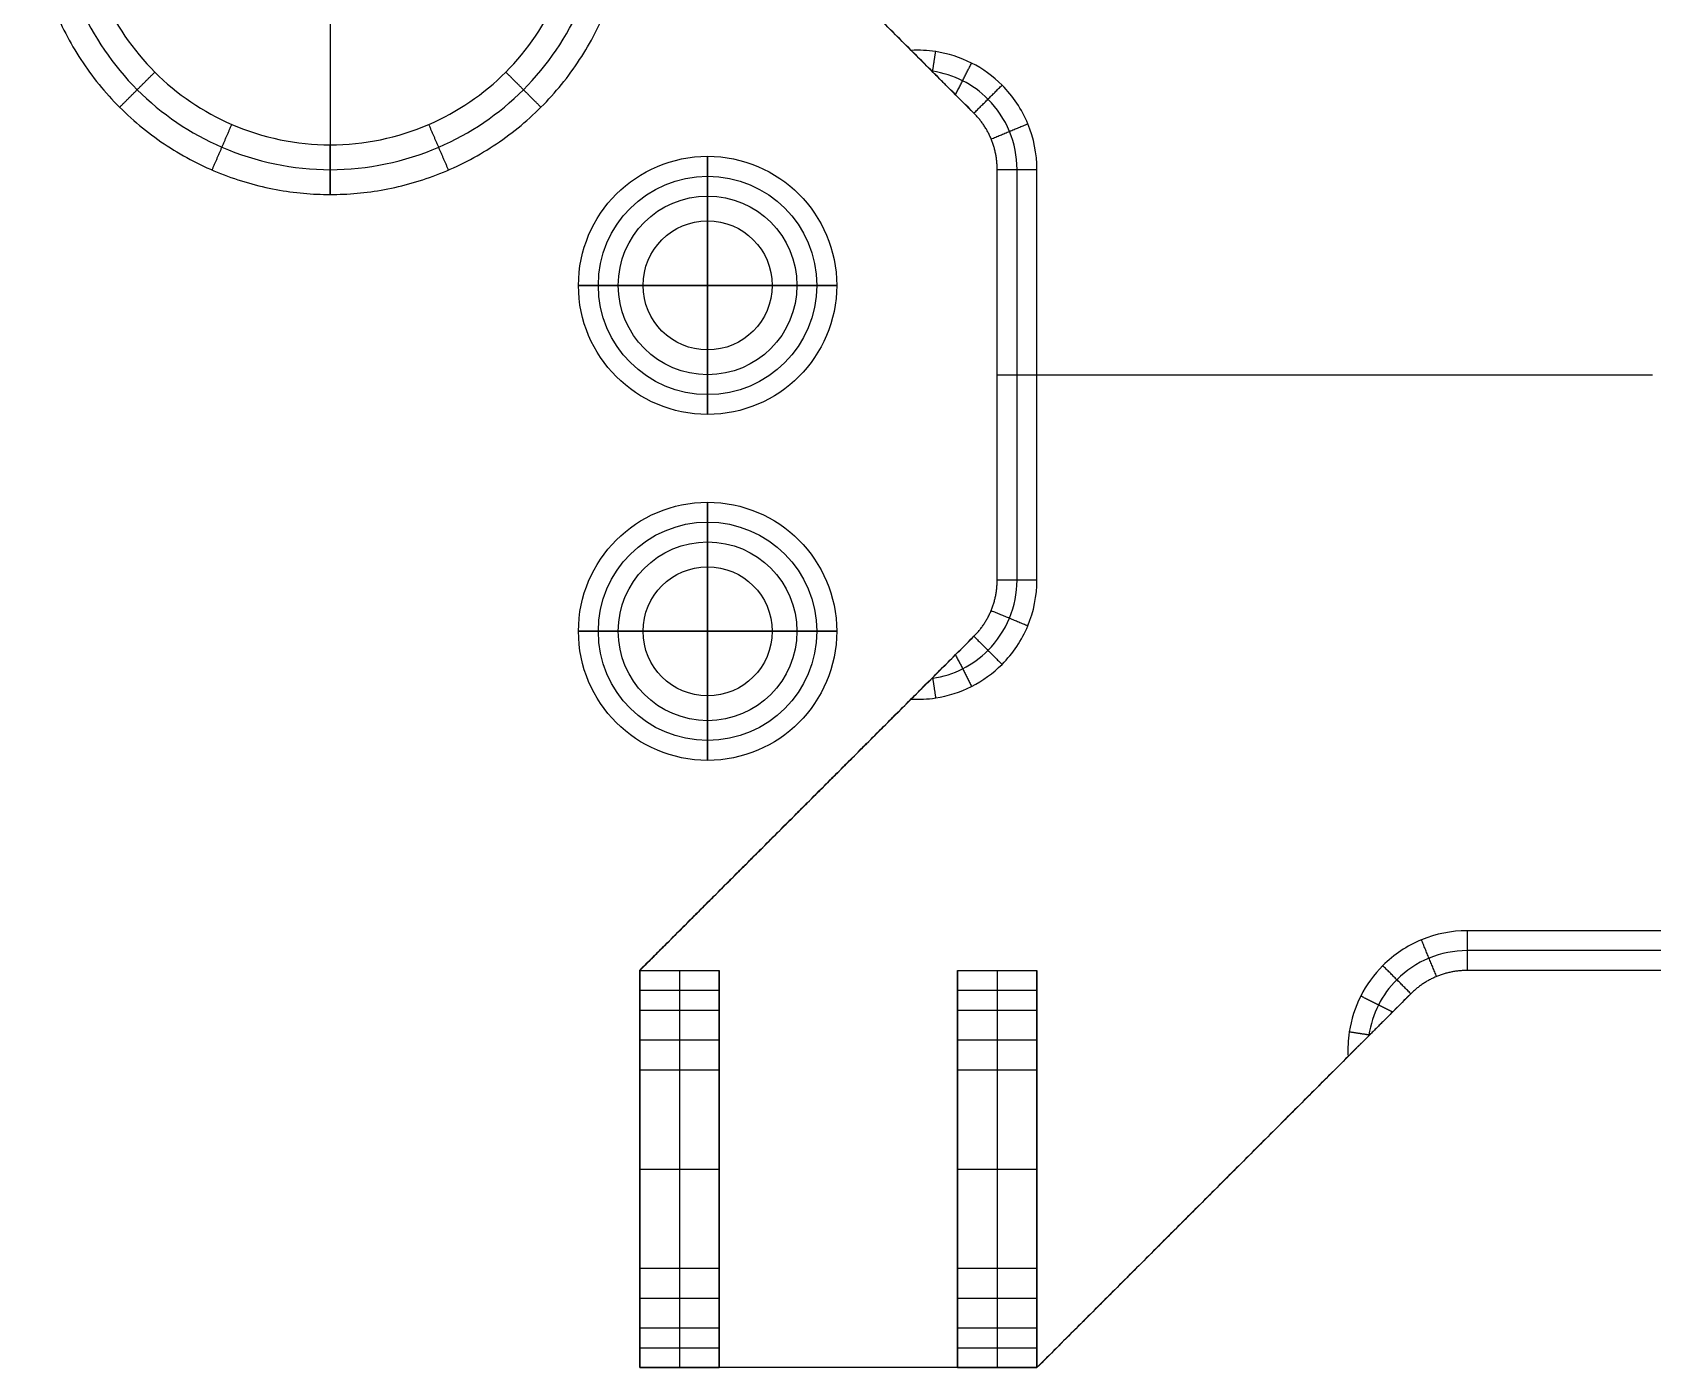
# Model space of a CAD drawing. Header units: millimetres. Extents: x -961 to -824, y -490 to -345.
# Drawn here: x -961.2 to -879.6, y -490 to -422.8 of the extents above; entities that cross this region are included whole.
import ezdxf

# ---------------------------------------------------------------- set-up
doc = ezdxf.new("R2010")
doc.units = ezdxf.units.MM
doc.header["$MEASUREMENT"] = 0
doc.layers.add('Corners UP', color=18, linetype='Continuous', true_color=0x000000)

msp = doc.modelspace()

# ---------------------------------------------------------------- linework, layer by layer
at = {"layer": 'Corners UP'}
for p, q in [((-946.205, -420.422, 3), (-946.205, -430.922, 3)), ((-946.205, -421.422), (-946.205, -428.422)), ((-910.626, -450.344, 3), (-910.626, -429.658, 3)), ((-912.626, -440.001), (-879.626, -440.001)), ((-910.626, -440.001, 3), (-879.626, -440.001, 3)), ((-867.282, -468.001, 3), (-888.969, -468.001, 3)), ((-930.626, -476.207, 15.743), (-930.626, -470.001, 15.743)), ((-926.626, -476.207, 15.743), (-926.626, -470.001, 15.743)), ((-914.626, -476.207, 15.743), (-914.626, -470.001, 15.743)), ((-910.626, -476.207, 15.743), (-910.626, -470.001, 15.743)), ((-930.626, -480.001, 3), (-930.626, -480.001, 14)), ((-926.626, -480.001, 3), (-926.626, -480.001, 14)), ((-914.626, -480.001, 3), (-914.626, -480.001, 14)), ((-910.626, -480.001, 3), (-910.626, -480.001, 14)), ((-930.626, -490.001, 15.743), (-930.626, -483.795, 15.743)), ((-926.626, -490.001, 15.743), (-926.626, -483.795, 15.743)), ((-914.626, -490.001, 15.743), (-914.626, -483.795, 15.743)), ((-910.626, -490.001, 15.743), (-910.626, -483.795, 15.743))]:
    msp.add_line(p, q, dxfattribs=at)
for centre, radius in [((-927.208, -435.5), 6.5), ((-927.208, -435.5, 1), 6.5), ((-927.208, -435.5, 9), 6.5), ((-927.208, -435.5, 17), 6.5), ((-927.208, -435.5, 25), 6.5), ((-927.208, -435.5, 26), 6.5), ((-927.208, -435.5, 0.5), 6.5), ((-927.208, -435.5, 13), 6.5), ((-927.208, -435.5, 25.5), 6.5), ((-927.208, -435.5, 2), 5.5), ((-927.208, -435.5, 8), 5.5), ((-927.208, -435.5, 18), 5.5), ((-927.208, -435.5, 24), 5.5), ((-927.208, -435.5, 3), 4.5), ((-927.208, -435.5, 7), 4.5), ((-927.208, -435.5, 19), 4.5), ((-927.208, -435.5, 23), 4.5), ((-927.208, -435.5, 5), 4.5), ((-927.208, -435.5, 21), 4.5), ((-927.208, -435.5, 26), 3.25), ((-927.208, -435.5), 3.25), ((-927.208, -452.921), 6.5), ((-927.208, -452.921, 1), 6.5), ((-927.208, -452.921, 9), 6.5), ((-927.208, -452.921, 17), 6.5), ((-927.208, -452.921, 25), 6.5), ((-927.208, -452.921, 26), 6.5), ((-927.208, -452.921, 0.5), 6.5), ((-927.208, -452.921, 13), 6.5), ((-927.208, -452.921, 25.5), 6.5), ((-927.208, -452.921, 2), 5.5), ((-927.208, -452.921, 8), 5.5), ((-927.208, -452.921, 18), 5.5), ((-927.208, -452.921, 24), 5.5), ((-927.208, -452.921, 3), 4.5), ((-927.208, -452.921, 7), 4.5), ((-927.208, -452.921, 19), 4.5), ((-927.208, -452.921, 23), 4.5), ((-927.208, -452.921, 5), 4.5), ((-927.208, -452.921, 21), 4.5), ((-927.208, -452.921, 26), 3.25), ((-927.208, -452.921), 3.25)]:
    msp.add_circle(centre, radius, dxfattribs=at)
for points, knots in [([(-931.205, -415.922, 3), (-931.205, -430.922, 3), (-946.205, -430.922, 3), (-961.205, -430.922, 3), (-961.205, -415.922, 3), (-961.205, -400.922, 3), (-946.205, -400.922, 3), (-931.205, -400.922, 3), (-931.205, -415.922, 3)], [0, 0, 0, 23.561945, 23.561945, 47.12389, 47.12389, 70.685835, 70.685835, 94.24778, 94.24778, 94.24778]), ([(-931.205, -415.922, 2.5), (-931.205, -430.922, 2.5), (-946.205, -430.922, 2.5), (-961.205, -430.922, 2.5), (-961.205, -415.922, 2.5), (-961.205, -400.922, 2.5), (-946.205, -400.922, 2.5), (-931.205, -400.922, 2.5), (-931.205, -415.922, 2.5)], [0, 0, 0, 19.634785, 19.634785, 39.26957, 39.26957, 58.904355, 58.904355, 78.53914, 78.53914, 78.53914])]:
    msp.add_rational_spline(points, [1, 0.707106781187, 1, 0.707106781187, 1, 0.707106781187, 1, 0.707106781187, 1], degree=2, knots=knots, dxfattribs=at)
for points, degree, knots in [([(-932.455, -415.922, 1.25), (-932.454, -417.792, 1.25), (-933.2, -421.391, 1.25), (-936.249, -425.878, 1.25), (-940.736, -428.927, 1.25), (-946.205, -430.06, 1.25), (-951.675, -428.927, 1.25), (-956.161, -425.878, 1.25), (-959.211, -421.391, 1.25), (-960.343, -415.922, 1.25), (-959.21, -410.452, 1.25), (-956.161, -405.965, 1.25), (-951.675, -402.917, 1.25), (-946.205, -401.784, 1.25), (-940.736, -402.917, 1.25), (-936.249, -405.965, 1.25), (-933.2, -410.453, 1.25), (-932.454, -414.051, 1.25), (-932.455, -415.922, 1.25)], 3, [0, 0, 0, 0, 5.101069, 9.817393, 14.533716, 19.634785, 24.735854, 29.452178, 34.168501, 39.26957, 44.370639, 49.086963, 53.803286, 58.904355, 64.005424, 68.721748, 73.438071, 78.53914, 78.53914, 78.53914, 78.53914]), ([(-933.705, -415.922), (-933.704, -417.622), (-934.383, -420.894), (-937.154, -424.973), (-941.233, -427.745), (-946.205, -428.775), (-951.177, -427.745), (-955.256, -424.973), (-958.028, -420.894), (-959.058, -415.922), (-958.028, -410.95), (-955.256, -406.87), (-951.177, -404.099), (-946.205, -403.069), (-941.233, -404.099), (-937.154, -406.871), (-934.383, -410.95), (-933.704, -414.221), (-933.705, -415.922)], 3, [0, 0, 0, 0, 5.101069, 9.817393, 14.533716, 19.634785, 24.735854, 29.452178, 34.168501, 39.26957, 44.370639, 49.086963, 53.803286, 58.904355, 64.005424, 68.721748, 73.438071, 78.53914, 78.53914, 78.53914, 78.53914]), ([(-910.626, -429.658, 3), (-910.625, -428.872, 3), (-910.938, -427.302, 3), (-911.827, -425.97, 3), (-912.383, -425.415, 3), (-912.831, -424.966, 3), (-913.872, -424.213, 3), (-915.495, -423.694, 3), (-916.547, -423.644, 3), (-916.959, -423.667, 3)], 3, [0, 0, 0, 0, 2.35618, 4.712359, 4.712359, 4.712359, 6.615974, 8.519588, 9.758585, 9.758585, 9.758585, 9.758585]), ([(-913.797, -426.829, 1), (-914.029, -426.597, 1), (-914.364, -426.262, 1.06), (-914.763, -425.863, 1.222), (-915.003, -425.624, 1.345), (-915.204, -425.423, 1.465), (-915.383, -425.243, 1.584), (-915.548, -425.079, 1.703), (-915.702, -424.925, 1.821), (-915.847, -424.779, 1.939), (-915.986, -424.64, 2.057), (-916.12, -424.507, 2.175), (-916.249, -424.378, 2.293), (-916.374, -424.252, 2.411), (-916.496, -424.13, 2.528), (-916.615, -424.011, 2.646), (-916.732, -423.894, 2.764), (-916.847, -423.78, 2.882), (-916.922, -423.704, 2.961), (-916.959, -423.667, 3)], 3, [0, 0, 0, 0, 0.984323, 1.415565, 1.760998, 2.064209, 2.341549, 2.601164, 2.84778, 3.084413, 3.313119, 3.535407, 3.7524, 3.964946, 4.173701, 4.379188, 4.581824, 4.781955, 4.979864, 4.979864, 4.979864, 4.979864]), ([(-911.626, -429.658, 2), (-911.625, -429.003, 2), (-911.886, -427.695, 2), (-912.627, -426.585, 2), (-913.09, -426.122, 2), (-913.464, -425.748, 2), (-914.331, -425.12, 2), (-915.366, -424.789, 2), (-915.904, -424.71, 2), (-915.919, -424.708, 2)], 3, [0, 0, 0, 0, 2.35618, 4.712359, 4.712359, 4.712359, 6.615974, 8.519588, 8.573399, 8.573399, 8.573399, 8.573399]), ([(-912.626, -450.344), (-912.626, -445.172), (-912.626, -440.001), (-912.626, -434.829), (-912.626, -429.658)], 2, [-1554.035944, -1554.035944, -1554.035944, -1543.692798, -1543.692798, -1533.349652, -1533.349652, -1533.349652]), ([(-916.959, -456.335, 3), (-916.547, -456.357, 3), (-915.495, -456.308, 3), (-913.872, -455.789, 3), (-912.831, -455.035, 3), (-912.383, -454.587, 3), (-911.827, -454.032, 3), (-910.938, -452.7, 3), (-910.625, -451.129, 3), (-910.626, -450.344, 3)], 3, [-5.046227, -5.046227, -5.046227, -5.046227, -3.807229, -1.903614, 0, 0, 0, 2.35618, 4.712359, 4.712359, 4.712359, 4.712359]), ([(-915.919, -455.294, 2), (-915.904, -455.292, 2), (-915.366, -455.212, 2), (-914.331, -454.882, 2), (-913.464, -454.253, 2), (-913.09, -453.879, 2), (-912.627, -453.417, 2), (-911.886, -452.307, 2), (-911.625, -450.998, 2), (-911.626, -450.344, 2)], 3, [-3.861035, -3.861035, -3.861035, -3.861035, -3.807229, -1.903614, 0, 0, 0, 2.35618, 4.712359, 4.712359, 4.712359, 4.712359]), ([(-916.959, -456.335, 3), (-916.819, -456.194, 2.852), (-916.677, -456.052, 2.707), (-916.394, -455.769, 2.428), (-916.253, -455.628, 2.295), (-915.973, -455.348, 2.044), (-915.834, -455.209, 1.927), (-915.56, -454.936, 1.711), (-915.426, -454.801, 1.613), (-915.04, -454.415, 1.358), (-914.788, -454.164, 1.223), (-914.282, -453.657, 1.045), (-914.045, -453.419, 1), (-913.797, -453.172, 1)], 3, [-4.979872, -4.979872, -4.979872, -4.979872, -4.238673, -4.238673, -3.521583, -3.521583, -2.838258, -2.838258, -2.196775, -2.196775, -1.0394, -1.0394, 0, 0, 0, 0]), ([(-888.969, -468.001, 3), (-889.754, -468, 3), (-891.324, -468.314, 3), (-892.656, -469.202, 3), (-893.211, -469.758, 3), (-893.66, -470.207, 3), (-894.414, -471.248, 3), (-894.933, -472.87, 3), (-894.982, -473.922, 3), (-894.959, -474.335, 3)], 3, [0, 0, 0, 0, 2.35618, 4.712359, 4.712359, 4.712359, 6.615974, 8.519588, 9.758585, 9.758585, 9.758585, 9.758585]), ([(-888.969, -469.001, 2), (-889.623, -469, 2), (-890.932, -469.261, 2), (-892.042, -470.002, 2), (-892.504, -470.465, 2), (-892.878, -470.839, 2), (-893.506, -471.707, 2), (-893.837, -472.741, 2), (-893.916, -473.279, 2), (-893.919, -473.294, 2)], 3, [0, 0, 0, 0, 2.35618, 4.712359, 4.712359, 4.712359, 6.615974, 8.519588, 8.573399, 8.573399, 8.573399, 8.573399]), ([(-867.282, -470.001), (-872.704, -470.001), (-878.126, -470.001), (-883.547, -470.001), (-888.969, -470.001)], 2, [-1218.026738, -1218.026738, -1218.026738, -1209.772863, -1209.772863, -1201.518988, -1201.518988, -1201.518988]), ([(-891.797, -471.172, 1), (-892.029, -471.404, 1), (-892.364, -471.739, 1.06), (-892.763, -472.138, 1.222), (-893.003, -472.378, 1.345), (-893.204, -472.579, 1.465), (-893.383, -472.758, 1.584), (-893.548, -472.923, 1.703), (-893.702, -473.077, 1.821), (-893.847, -473.222, 1.939), (-893.986, -473.361, 2.057), (-894.12, -473.495, 2.175), (-894.249, -473.624, 2.293), (-894.374, -473.749, 2.411), (-894.496, -473.871, 2.528), (-894.615, -473.99, 2.646), (-894.732, -474.107, 2.764), (-894.847, -474.222, 2.882), (-894.922, -474.297, 2.961), (-894.959, -474.335, 3)], 3, [0, 0, 0, 0, 0.984323, 1.415565, 1.760998, 2.064209, 2.341549, 2.601164, 2.84778, 3.084413, 3.313119, 3.535407, 3.7524, 3.964946, 4.173701, 4.379188, 4.581824, 4.781955, 4.979864, 4.979864, 4.979864, 4.979864])]:
    msp.add_open_spline(points, degree=degree, knots=knots, dxfattribs=at)
for points in [[(-913.797, -426.829), (-922.211, -418.415), (-930.626, -410.001)], [(-916.959, -423.667, 3), (-923.792, -416.834, 3), (-930.626, -410.001, 3)], [(-915.255, -425.372, 1.5), (-922.94, -417.686, 1.5), (-930.626, -410.001, 1.5)], [(-915.879, -424.747, 1.967), (-915.802, -424.236, 2.483), (-915.724, -423.726, 3)], [(-956.812, -426.529, 2.5), (-955.928, -425.645, 1.25), (-955.044, -424.761)], [(-935.598, -426.529, 2.5), (-936.482, -425.645, 1.25), (-937.366, -424.761)], [(-914.726, -425.9, 1.21), (-914.322, -425.102, 2.105), (-913.918, -424.303, 3)], [(-913.797, -426.829, 1), (-913.09, -426.122, 2), (-912.383, -425.415, 3)], [(-952.158, -429.69, 2.5), (-951.662, -428.543, 1.25), (-951.166, -427.396)], [(-940.252, -429.69, 2.5), (-940.748, -428.543, 1.25), (-941.244, -427.396)], [(-913.797, -426.829, 1), (-913.797, -426.829, 0.5), (-913.797, -426.829)], [(-912.93, -428.127, 1), (-912.006, -427.744, 2), (-911.082, -427.361, 3)], [(-912.93, -428.127, 1), (-912.93, -428.127, 0.5), (-912.93, -428.127)], [(-946.205, -430.923, 2.5), (-946.205, -429.673, 1.25), (-946.205, -428.422)], [(-927.208, -429, 26), (-927.208, -432.25, 26), (-927.208, -435.5, 26)], [(-927.208, -435.5), (-927.208, -432.25), (-927.208, -429)], [(-927.208, -429), (-927.208, -429, 0.5), (-927.208, -429, 1)], [(-927.208, -429, 1), (-927.208, -430, 2), (-927.208, -431, 3)], [(-927.208, -431, 7), (-927.208, -430, 8), (-927.208, -429, 9)], [(-927.208, -429, 9), (-927.208, -429, 13), (-927.208, -429, 17)], [(-927.208, -429, 17), (-927.208, -430, 18), (-927.208, -431, 19)], [(-927.208, -431, 23), (-927.208, -430, 24), (-927.208, -429, 25)], [(-927.208, -429, 25), (-927.208, -429, 25.5), (-927.208, -429, 26)], [(-912.626, -429.658, 1), (-912.626, -429.658, 0.5), (-912.626, -429.658)], [(-912.626, -450.344, 1), (-912.626, -440.001, 1), (-912.626, -429.658, 1)], [(-912.626, -429.658, 1), (-911.626, -429.658, 2), (-910.626, -429.658, 3)], [(-911.626, -450.344, 2), (-911.626, -440.001, 2), (-911.626, -429.658, 2)], [(-946.205, -430.922, 3), (-946.205, -430.922, 2.75), (-946.205, -430.922, 2.5)], [(-927.208, -431, 3), (-927.208, -431, 5), (-927.208, -431, 7)], [(-927.208, -431, 19), (-927.208, -431, 21), (-927.208, -431, 23)], [(-927.208, -435.5), (-930.458, -435.5), (-933.708, -435.5)], [(-933.708, -435.5, 26), (-930.458, -435.5, 26), (-927.208, -435.5, 26)], [(-933.708, -435.5, 25), (-933.708, -435.5, 25.5), (-933.708, -435.5, 26)], [(-931.708, -435.5, 23), (-932.708, -435.5, 24), (-933.708, -435.5, 25)], [(-933.708, -435.5, 17), (-932.708, -435.5, 18), (-931.708, -435.5, 19)], [(-933.708, -435.5, 9), (-933.708, -435.5, 13), (-933.708, -435.5, 17)], [(-931.708, -435.5, 7), (-932.708, -435.5, 8), (-933.708, -435.5, 9)], [(-933.708, -435.5, 1), (-932.708, -435.5, 2), (-931.708, -435.5, 3)], [(-933.708, -435.5), (-933.708, -435.5, 0.5), (-933.708, -435.5, 1)], [(-931.708, -435.5, 19), (-931.708, -435.5, 21), (-931.708, -435.5, 23)], [(-931.708, -435.5, 3), (-931.708, -435.5, 5), (-931.708, -435.5, 7)], [(-920.708, -435.5, 26), (-923.958, -435.5, 26), (-927.208, -435.5, 26)], [(-927.208, -442, 26), (-927.208, -438.75, 26), (-927.208, -435.5, 26)], [(-927.208, -435.5), (-923.958, -435.5), (-920.708, -435.5)], [(-927.208, -435.5), (-927.208, -438.75), (-927.208, -442)], [(-920.708, -435.5, 1), (-921.708, -435.5, 2), (-922.708, -435.5, 3)], [(-922.708, -435.5, 3), (-922.708, -435.5, 5), (-922.708, -435.5, 7)], [(-922.708, -435.5, 7), (-921.708, -435.5, 8), (-920.708, -435.5, 9)], [(-920.708, -435.5, 17), (-921.708, -435.5, 18), (-922.708, -435.5, 19)], [(-922.708, -435.5, 19), (-922.708, -435.5, 21), (-922.708, -435.5, 23)], [(-922.708, -435.5, 23), (-921.708, -435.5, 24), (-920.708, -435.5, 25)], [(-920.708, -435.5), (-920.708, -435.5, 0.5), (-920.708, -435.5, 1)], [(-920.708, -435.5, 9), (-920.708, -435.5, 13), (-920.708, -435.5, 17)], [(-920.708, -435.5, 25), (-920.708, -435.5, 25.5), (-920.708, -435.5, 26)], [(-927.208, -442, 1), (-927.208, -441, 2), (-927.208, -440, 3)], [(-927.208, -440, 3), (-927.208, -440, 5), (-927.208, -440, 7)], [(-927.208, -440, 7), (-927.208, -441, 8), (-927.208, -442, 9)], [(-927.208, -442, 17), (-927.208, -441, 18), (-927.208, -440, 19)], [(-927.208, -440, 19), (-927.208, -440, 21), (-927.208, -440, 23)], [(-927.208, -440, 23), (-927.208, -441, 24), (-927.208, -442, 25)], [(-912.626, -440.001, 1), (-912.626, -440.001, 0.5), (-912.626, -440.001)], [(-912.626, -440.001, 1), (-911.626, -440.001, 2), (-910.626, -440.001, 3)], [(-927.208, -442), (-927.208, -442, 0.5), (-927.208, -442, 1)], [(-927.208, -442, 9), (-927.208, -442, 13), (-927.208, -442, 17)], [(-927.208, -442, 25), (-927.208, -442, 25.5), (-927.208, -442, 26)], [(-927.208, -446.421, 26), (-927.208, -449.671, 26), (-927.208, -452.921, 26)], [(-927.208, -452.921), (-927.208, -449.671), (-927.208, -446.421)], [(-927.208, -446.421), (-927.208, -446.421, 0.5), (-927.208, -446.421, 1)], [(-927.208, -446.421, 1), (-927.208, -447.421, 2), (-927.208, -448.421, 3)], [(-927.208, -448.421, 7), (-927.208, -447.421, 8), (-927.208, -446.421, 9)], [(-927.208, -446.421, 9), (-927.208, -446.421, 13), (-927.208, -446.421, 17)], [(-927.208, -446.421, 17), (-927.208, -447.421, 18), (-927.208, -448.421, 19)], [(-927.208, -448.421, 23), (-927.208, -447.421, 24), (-927.208, -446.421, 25)], [(-927.208, -446.421, 25), (-927.208, -446.421, 25.5), (-927.208, -446.421, 26)], [(-927.208, -448.421, 3), (-927.208, -448.421, 5), (-927.208, -448.421, 7)], [(-927.208, -448.421, 19), (-927.208, -448.421, 21), (-927.208, -448.421, 23)], [(-912.626, -450.344, 1), (-912.626, -450.344, 0.5), (-912.626, -450.344)], [(-910.626, -450.344, 3), (-911.626, -450.344, 2), (-912.626, -450.344, 1)], [(-912.93, -451.875, 1), (-912.93, -451.875, 0.5), (-912.93, -451.875)], [(-912.93, -451.875, 1), (-912.006, -452.257, 2), (-911.082, -452.64, 3)], [(-927.208, -452.921), (-930.458, -452.921), (-933.708, -452.921)], [(-933.708, -452.921, 26), (-930.458, -452.921, 26), (-927.208, -452.921, 26)], [(-933.708, -452.921, 25), (-933.708, -452.921, 25.5), (-933.708, -452.921, 26)], [(-931.708, -452.921, 23), (-932.708, -452.921, 24), (-933.708, -452.921, 25)], [(-933.708, -452.921, 17), (-932.708, -452.921, 18), (-931.708, -452.921, 19)], [(-933.708, -452.921, 9), (-933.708, -452.921, 13), (-933.708, -452.921, 17)], [(-931.708, -452.921, 7), (-932.708, -452.921, 8), (-933.708, -452.921, 9)], [(-933.708, -452.921, 1), (-932.708, -452.921, 2), (-931.708, -452.921, 3)], [(-933.708, -452.921), (-933.708, -452.921, 0.5), (-933.708, -452.921, 1)], [(-931.708, -452.921, 19), (-931.708, -452.921, 21), (-931.708, -452.921, 23)], [(-931.708, -452.921, 3), (-931.708, -452.921, 5), (-931.708, -452.921, 7)], [(-930.626, -470.001), (-922.211, -461.587), (-913.797, -453.172)], [(-920.708, -452.921, 26), (-923.958, -452.921, 26), (-927.208, -452.921, 26)], [(-927.208, -459.421, 26), (-927.208, -456.171, 26), (-927.208, -452.921, 26)], [(-927.208, -452.921), (-923.958, -452.921), (-920.708, -452.921)], [(-927.208, -452.921), (-927.208, -456.171), (-927.208, -459.421)], [(-920.708, -452.921, 1), (-921.708, -452.921, 2), (-922.708, -452.921, 3)], [(-922.708, -452.921, 3), (-922.708, -452.921, 5), (-922.708, -452.921, 7)], [(-922.708, -452.921, 7), (-921.708, -452.921, 8), (-920.708, -452.921, 9)], [(-920.708, -452.921, 17), (-921.708, -452.921, 18), (-922.708, -452.921, 19)], [(-922.708, -452.921, 19), (-922.708, -452.921, 21), (-922.708, -452.921, 23)], [(-922.708, -452.921, 23), (-921.708, -452.921, 24), (-920.708, -452.921, 25)], [(-920.708, -452.921), (-920.708, -452.921, 0.5), (-920.708, -452.921, 1)], [(-920.708, -452.921, 9), (-920.708, -452.921, 13), (-920.708, -452.921, 17)], [(-920.708, -452.921, 25), (-920.708, -452.921, 25.5), (-920.708, -452.921, 26)], [(-913.797, -453.172, 1), (-913.797, -453.172, 0.5), (-913.797, -453.172)], [(-913.797, -453.172, 1), (-913.09, -453.879, 2), (-912.383, -454.587, 3)], [(-914.726, -454.101, 1.21), (-914.322, -454.9, 2.105), (-913.918, -455.698, 3)], [(-930.626, -470.001, 1.5), (-922.94, -462.315, 1.5), (-915.255, -454.63, 1.5)], [(-915.879, -455.254, 1.967), (-915.802, -455.765, 2.483), (-915.724, -456.276, 3)], [(-930.626, -470.001, 3), (-923.792, -463.168, 3), (-916.959, -456.335, 3)], [(-927.208, -459.421, 1), (-927.208, -458.421, 2), (-927.208, -457.421, 3)], [(-927.208, -457.421, 3), (-927.208, -457.421, 5), (-927.208, -457.421, 7)], [(-927.208, -457.421, 7), (-927.208, -458.421, 8), (-927.208, -459.421, 9)], [(-927.208, -459.421, 17), (-927.208, -458.421, 18), (-927.208, -457.421, 19)], [(-927.208, -457.421, 19), (-927.208, -457.421, 21), (-927.208, -457.421, 23)], [(-927.208, -457.421, 23), (-927.208, -458.421, 24), (-927.208, -459.421, 25)], [(-927.208, -459.421), (-927.208, -459.421, 0.5), (-927.208, -459.421, 1)], [(-927.208, -459.421, 9), (-927.208, -459.421, 13), (-927.208, -459.421, 17)], [(-927.208, -459.421, 25), (-927.208, -459.421, 25.5), (-927.208, -459.421, 26)], [(-922.211, -461.587, 3), (-922.211, -461.587, 1.5), (-922.211, -461.587)], [(-888.969, -468.001, 3), (-888.969, -469.001, 2), (-888.969, -470.001, 1)], [(-890.499, -470.305, 1), (-890.882, -469.381, 2), (-891.265, -468.457, 3)], [(-867.282, -469.001, 2), (-878.126, -469.001, 2), (-888.969, -469.001, 2)], [(-891.797, -471.172, 1), (-892.504, -470.465, 2), (-893.211, -469.758, 3)], [(-930.626, -490.001, 3), (-930.626, -480.001, 3), (-930.626, -470.001, 3)], [(-930.626, -470.001, 3), (-928.626, -470.001, 3), (-926.626, -470.001, 3)], [(-930.626, -470.001, 3), (-930.626, -470.001, 15.743), (-930.626, -470.001, 28.486)], [(-930.626, -470.001, 28.486), (-928.626, -470.001, 28.486), (-926.626, -470.001, 28.486)], [(-930.626, -470.001, 28.486), (-930.626, -471.001, 28.486), (-930.626, -472.001, 28.486)], [(-930.626, -470.001, 3), (-930.626, -470.001, 1.5), (-930.626, -470.001)], [(-930.626, -490.001), (-930.626, -480.001), (-930.626, -470.001)], [(-930.626, -470.001, 15.743), (-928.626, -470.001, 15.743), (-926.626, -470.001, 15.743)], [(-930.626, -490.001, 1.5), (-930.626, -480.001, 1.5), (-930.626, -470.001, 1.5)], [(-928.626, -470.001, 3), (-928.626, -470.001, 15.743), (-928.626, -470.001, 28.486)], [(-928.626, -470.001, 28.486), (-928.626, -471.001, 28.486), (-928.626, -472.001, 28.486)], [(-926.626, -490.001, 3), (-926.626, -480.001, 3), (-926.626, -470.001, 3)], [(-926.626, -470.001, 3), (-926.626, -470.001, 15.743), (-926.626, -470.001, 28.486)], [(-926.626, -470.001, 28.486), (-926.626, -471.001, 28.486), (-926.626, -472.001, 28.486)], [(-914.626, -490.001, 3), (-914.626, -480.001, 3), (-914.626, -470.001, 3)], [(-914.626, -470.001, 3), (-912.626, -470.001, 3), (-910.626, -470.001, 3)], [(-914.626, -470.001, 3), (-914.626, -470.001, 15.743), (-914.626, -470.001, 28.486)], [(-914.626, -470.001, 28.486), (-912.626, -470.001, 28.486), (-910.626, -470.001, 28.486)], [(-914.626, -470.001, 28.486), (-914.626, -471.001, 28.486), (-914.626, -472.001, 28.486)], [(-914.626, -470.001, 15.743), (-912.626, -470.001, 15.743), (-910.626, -470.001, 15.743)], [(-912.626, -470.001, 3), (-912.626, -470.001, 15.743), (-912.626, -470.001, 28.486)], [(-912.626, -470.001, 28.486), (-912.626, -471.001, 28.486), (-912.626, -472.001, 28.486)], [(-910.626, -490.001, 3), (-910.626, -480.001, 3), (-910.626, -470.001, 3)], [(-910.626, -470.001, 3), (-910.626, -470.001, 15.743), (-910.626, -470.001, 28.486)], [(-910.626, -470.001, 28.486), (-910.626, -471.001, 28.486), (-910.626, -472.001, 28.486)], [(-890.499, -470.305, 1), (-890.499, -470.305, 0.5), (-890.499, -470.305)], [(-888.969, -470.001, 1), (-888.969, -470.001, 0.5), (-888.969, -470.001)], [(-867.282, -470.001, 1), (-878.126, -470.001, 1), (-888.969, -470.001, 1)], [(-930.626, -471.001, 28.486), (-928.626, -471.001, 28.486), (-926.626, -471.001, 28.486)], [(-914.626, -471.001, 28.486), (-912.626, -471.001, 28.486), (-910.626, -471.001, 28.486)], [(-891.797, -471.172), (-901.211, -480.587), (-910.626, -490.001)], [(-892.726, -472.101, 1.21), (-893.525, -471.697, 2.105), (-894.323, -471.293, 3)], [(-891.797, -471.172, 1), (-891.797, -471.172, 0.5), (-891.797, -471.172)], [(-930.626, -472.001, 28.486), (-928.626, -472.001, 28.486), (-926.626, -472.001, 28.486)], [(-930.626, -472.001, 28.486), (-930.626, -473.501, 26.986), (-930.626, -475.001, 25.486)], [(-928.626, -472.001, 28.486), (-928.626, -473.501, 26.986), (-928.626, -475.001, 25.486)], [(-926.626, -472.001, 28.486), (-926.626, -473.501, 26.986), (-926.626, -475.001, 25.486)], [(-914.626, -472.001, 28.486), (-912.626, -472.001, 28.486), (-910.626, -472.001, 28.486)], [(-914.626, -472.001, 28.486), (-914.626, -473.501, 26.986), (-914.626, -475.001, 25.486)], [(-912.626, -472.001, 28.486), (-912.626, -473.501, 26.986), (-912.626, -475.001, 25.486)], [(-910.626, -472.001, 28.486), (-910.626, -473.501, 26.986), (-910.626, -475.001, 25.486)], [(-893.255, -472.63, 1.5), (-901.94, -481.315, 1.5), (-910.626, -490.001, 1.5)], [(-893.879, -473.254, 1.967), (-894.39, -473.177, 2.483), (-894.901, -473.099, 3)], [(-930.626, -473.501, 26.986), (-928.626, -473.501, 26.986), (-926.626, -473.501, 26.986)], [(-914.626, -473.501, 26.986), (-912.626, -473.501, 26.986), (-910.626, -473.501, 26.986)], [(-894.959, -474.335, 3), (-902.792, -482.168, 3), (-910.626, -490.001, 3)], [(-930.626, -475.001, 25.486), (-928.626, -475.001, 25.486), (-926.626, -475.001, 25.486)], [(-930.626, -475.001, 25.486), (-930.626, -475.001, 22.243), (-930.626, -475.001, 19)], [(-930.626, -475.001, 19), (-928.626, -475.001, 19), (-926.626, -475.001, 19)], [(-930.626, -475.001, 22.243), (-928.626, -475.001, 22.243), (-926.626, -475.001, 22.243)], [(-928.626, -475.001, 25.486), (-928.626, -475.001, 22.243), (-928.626, -475.001, 19)], [(-926.626, -475.001, 25.486), (-926.626, -475.001, 22.243), (-926.626, -475.001, 19)], [(-914.626, -475.001, 25.486), (-912.626, -475.001, 25.486), (-910.626, -475.001, 25.486)], [(-914.626, -475.001, 25.486), (-914.626, -475.001, 22.243), (-914.626, -475.001, 19)], [(-914.626, -475.001, 19), (-912.626, -475.001, 19), (-910.626, -475.001, 19)], [(-914.626, -475.001, 22.243), (-912.626, -475.001, 22.243), (-910.626, -475.001, 22.243)], [(-912.626, -475.001, 25.486), (-912.626, -475.001, 22.243), (-912.626, -475.001, 19)], [(-910.626, -475.001, 25.486), (-910.626, -475.001, 22.243), (-910.626, -475.001, 19)], [(-930.626, -480.001, 14), (-928.626, -480.001, 14), (-926.626, -480.001, 14)], [(-930.626, -480.001, 3), (-930.626, -480.001, 1.5), (-930.626, -480.001)], [(-914.626, -480.001, 14), (-912.626, -480.001, 14), (-910.626, -480.001, 14)], [(-901.211, -480.587, 3), (-901.211, -480.587, 1.5), (-901.211, -480.587)], [(-930.626, -485.001, 19), (-928.626, -485.001, 19), (-926.626, -485.001, 19)], [(-930.626, -485.001, 19), (-930.626, -485.001, 22.243), (-930.626, -485.001, 25.486)], [(-930.626, -485.001, 25.486), (-928.626, -485.001, 25.486), (-926.626, -485.001, 25.486)], [(-930.626, -485.001, 25.486), (-930.626, -486.501, 26.986), (-930.626, -488.001, 28.486)], [(-930.626, -485.001, 22.243), (-928.626, -485.001, 22.243), (-926.626, -485.001, 22.243)], [(-928.626, -485.001, 19), (-928.626, -485.001, 22.243), (-928.626, -485.001, 25.486)], [(-928.626, -485.001, 25.486), (-928.626, -486.501, 26.986), (-928.626, -488.001, 28.486)], [(-926.626, -485.001, 19), (-926.626, -485.001, 22.243), (-926.626, -485.001, 25.486)], [(-926.626, -485.001, 25.486), (-926.626, -486.501, 26.986), (-926.626, -488.001, 28.486)], [(-914.626, -485.001, 19), (-912.626, -485.001, 19), (-910.626, -485.001, 19)], [(-914.626, -485.001, 19), (-914.626, -485.001, 22.243), (-914.626, -485.001, 25.486)], [(-914.626, -485.001, 25.486), (-912.626, -485.001, 25.486), (-910.626, -485.001, 25.486)], [(-914.626, -485.001, 25.486), (-914.626, -486.501, 26.986), (-914.626, -488.001, 28.486)], [(-914.626, -485.001, 22.243), (-912.626, -485.001, 22.243), (-910.626, -485.001, 22.243)], [(-912.626, -485.001, 19), (-912.626, -485.001, 22.243), (-912.626, -485.001, 25.486)], [(-912.626, -485.001, 25.486), (-912.626, -486.501, 26.986), (-912.626, -488.001, 28.486)], [(-910.626, -485.001, 19), (-910.626, -485.001, 22.243), (-910.626, -485.001, 25.486)], [(-910.626, -485.001, 25.486), (-910.626, -486.501, 26.986), (-910.626, -488.001, 28.486)], [(-930.626, -486.501, 26.986), (-928.626, -486.501, 26.986), (-926.626, -486.501, 26.986)], [(-914.626, -486.501, 26.986), (-912.626, -486.501, 26.986), (-910.626, -486.501, 26.986)], [(-930.626, -488.001, 28.486), (-928.626, -488.001, 28.486), (-926.626, -488.001, 28.486)], [(-930.626, -488.001, 28.486), (-930.626, -489.001, 28.486), (-930.626, -490.001, 28.486)], [(-928.626, -488.001, 28.486), (-928.626, -489.001, 28.486), (-928.626, -490.001, 28.486)], [(-926.626, -488.001, 28.486), (-926.626, -489.001, 28.486), (-926.626, -490.001, 28.486)], [(-914.626, -488.001, 28.486), (-912.626, -488.001, 28.486), (-910.626, -488.001, 28.486)], [(-914.626, -488.001, 28.486), (-914.626, -489.001, 28.486), (-914.626, -490.001, 28.486)], [(-912.626, -488.001, 28.486), (-912.626, -489.001, 28.486), (-912.626, -490.001, 28.486)], [(-910.626, -488.001, 28.486), (-910.626, -489.001, 28.486), (-910.626, -490.001, 28.486)], [(-930.626, -489.001, 28.486), (-928.626, -489.001, 28.486), (-926.626, -489.001, 28.486)], [(-914.626, -489.001, 28.486), (-912.626, -489.001, 28.486), (-910.626, -489.001, 28.486)], [(-926.626, -490.001, 3), (-928.626, -490.001, 3), (-930.626, -490.001, 3)], [(-930.626, -490.001, 28.486), (-928.626, -490.001, 28.486), (-926.626, -490.001, 28.486)], [(-930.626, -490.001, 28.486), (-930.626, -490.001, 15.743), (-930.626, -490.001, 3)], [(-930.626, -490.001, 3), (-930.626, -490.001, 1.5), (-930.626, -490.001)], [(-910.626, -490.001), (-920.626, -490.001), (-930.626, -490.001)], [(-930.626, -490.001, 15.743), (-928.626, -490.001, 15.743), (-926.626, -490.001, 15.743)], [(-910.626, -490.001, 1.5), (-920.626, -490.001, 1.5), (-930.626, -490.001, 1.5)], [(-928.626, -490.001, 28.486), (-928.626, -490.001, 15.743), (-928.626, -490.001, 3)], [(-926.626, -490.001, 28.486), (-926.626, -490.001, 15.743), (-926.626, -490.001, 3)], [(-914.626, -490.001, 3), (-920.626, -490.001, 3), (-926.626, -490.001, 3)], [(-920.626, -490.001, 3), (-920.626, -490.001, 1.5), (-920.626, -490.001)], [(-910.626, -490.001, 3), (-912.626, -490.001, 3), (-914.626, -490.001, 3)], [(-914.626, -490.001, 28.486), (-912.626, -490.001, 28.486), (-910.626, -490.001, 28.486)], [(-914.626, -490.001, 28.486), (-914.626, -490.001, 15.743), (-914.626, -490.001, 3)], [(-914.626, -490.001, 15.743), (-912.626, -490.001, 15.743), (-910.626, -490.001, 15.743)], [(-912.626, -490.001, 28.486), (-912.626, -490.001, 15.743), (-912.626, -490.001, 3)], [(-910.626, -490.001, 28.486), (-910.626, -490.001, 15.743), (-910.626, -490.001, 3)], [(-910.626, -490.001, 3), (-910.626, -490.001, 1.5), (-910.626, -490.001)]]:
    msp.add_open_spline(points, degree=2, dxfattribs=at)
for points, weights in [([(-912.626, -429.658), (-912.626, -428.001), (-913.797, -426.829)], [1, 0.923879532511, 1]), ([(-912.626, -429.658, 1), (-912.626, -428.001, 1), (-913.797, -426.829, 1)], [1, 0.923879532511, 1]), ([(-913.797, -453.172), (-912.626, -452.001), (-912.626, -450.344)], [1, 0.923879532511, 1]), ([(-913.797, -453.172, 1), (-912.626, -452.001, 1), (-912.626, -450.344, 1)], [1, 0.923879532511, 1]), ([(-888.969, -470.001), (-890.626, -470.001), (-891.797, -471.172)], [1, 0.92387953251, 1]), ([(-888.969, -470.001, 1), (-890.626, -470.001, 1), (-891.797, -471.172, 1)], [1, 0.92387953251, 1])]:
    msp.add_rational_spline(points, weights, degree=2, dxfattribs=at)
at = {"layer": 'Corners UP', "extrusion": (1, 0, 9.0949e-14)}
msp.add_rational_spline([(-930.626, -475.001, 19), (-930.626, -475.001, 14), (-930.626, -480.001, 14), (-930.626, -485.001, 14), (-930.626, -485.001, 19)], [1, 0.707106781187, 1, 0.707106781187, 1], degree=2, knots=[18.242654, 18.242654, 18.242654, 26.096674, 26.096674, 33.950695, 33.950695, 33.950695], dxfattribs=at)
at = {"layer": 'Corners UP', "extrusion": (1, 0, 1.13686e-13)}
for points in [[(-928.626, -475.001, 19), (-928.626, -475.001, 14), (-928.626, -480.001, 14), (-928.626, -485.001, 14), (-928.626, -485.001, 19)], [(-914.626, -475.001, 19), (-914.626, -475.001, 14), (-914.626, -480.001, 14), (-914.626, -485.001, 14), (-914.626, -485.001, 19)]]:
    msp.add_rational_spline(points, [1, 0.707106781187, 1, 0.707106781187, 1], degree=2, knots=[18.242654, 18.242654, 18.242654, 26.096674, 26.096674, 33.950695, 33.950695, 33.950695], dxfattribs=at)
at = {"layer": 'Corners UP', "extrusion": (1, 0, 1.36424e-13)}
msp.add_rational_spline([(-926.626, -475.001, 19), (-926.626, -475.001, 14), (-926.626, -480.001, 14), (-926.626, -485.001, 14), (-926.626, -485.001, 19)], [1, 0.707106781187, 1, 0.707106781187, 1], degree=2, knots=[18.242654, 18.242654, 18.242654, 26.096674, 26.096674, 33.950695, 33.950695, 33.950695], dxfattribs=at)
at = {"layer": 'Corners UP', "extrusion": (1, 0, 6.82118e-14)}
msp.add_rational_spline([(-912.626, -475.001, 19), (-912.626, -475.001, 14), (-912.626, -480.001, 14), (-912.626, -485.001, 14), (-912.626, -485.001, 19)], [1, 0.707106781187, 1, 0.707106781187, 1], degree=2, knots=[18.242654, 18.242654, 18.242654, 26.096674, 26.096674, 33.950695, 33.950695, 33.950695], dxfattribs=at)
at = {"layer": 'Corners UP', "extrusion": (1, 0, 2.27373e-14)}
msp.add_rational_spline([(-910.626, -475.001, 19), (-910.626, -475.001, 14), (-910.626, -480.001, 14), (-910.626, -485.001, 14), (-910.626, -485.001, 19)], [1, 0.707106781187, 1, 0.707106781187, 1], degree=2, knots=[18.242654, 18.242654, 18.242654, 26.096674, 26.096674, 33.950695, 33.950695, 33.950695], dxfattribs=at)

doc.saveas('drawing.dxf')
